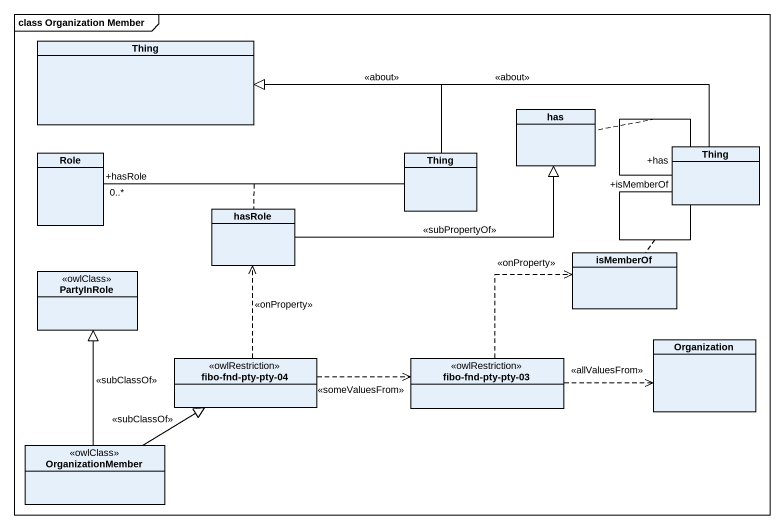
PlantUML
@startuml
mainframe class Organization Member
hide circle
hide empty members
class Thing
class has
class Role
class "Thing" as Thing_2
class "Thing" as Thing_3
class hasRole
class PartyInRole <<owlClass>>
class isMemberOf
class "fibo-fnd-pty-pty-04" as fibo_fnd_pty_pty_04 <<owlRestriction>>
class "fibo-fnd-pty-pty-03" as fibo_fnd_pty_pty_03 <<owlRestriction>>
class Organization
class OrganizationMember <<owlClass>>
Thing_2 -left-|> Thing : <<about>>
Thing_2 -left- "+hasRole\n0..*" Role
(Thing_2, Role) .. hasRole
Thing_3 -left-|> Thing : <<about>>
Thing_3 -- "+has" Thing_3
(Thing_3, Thing_3) .. has
Thing_3 -- "+isMemberOf" Thing_3
(Thing_3, Thing_3) .. isMemberOf
hasRole -right-|> has : <<subPropertyOf>>
fibo_fnd_pty_pty_04 .up.> hasRole : <<onProperty>>
fibo_fnd_pty_pty_04 .right.> fibo_fnd_pty_pty_03 : <<someValuesFrom>>
fibo_fnd_pty_pty_03 .up.> isMemberOf : <<onProperty>>
fibo_fnd_pty_pty_03 .right.> Organization : <<allValuesFrom>>
OrganizationMember -up-|> PartyInRole : <<subClassOf>>
OrganizationMember -up-|> fibo_fnd_pty_pty_04 : <<subClassOf>>
@enduml
